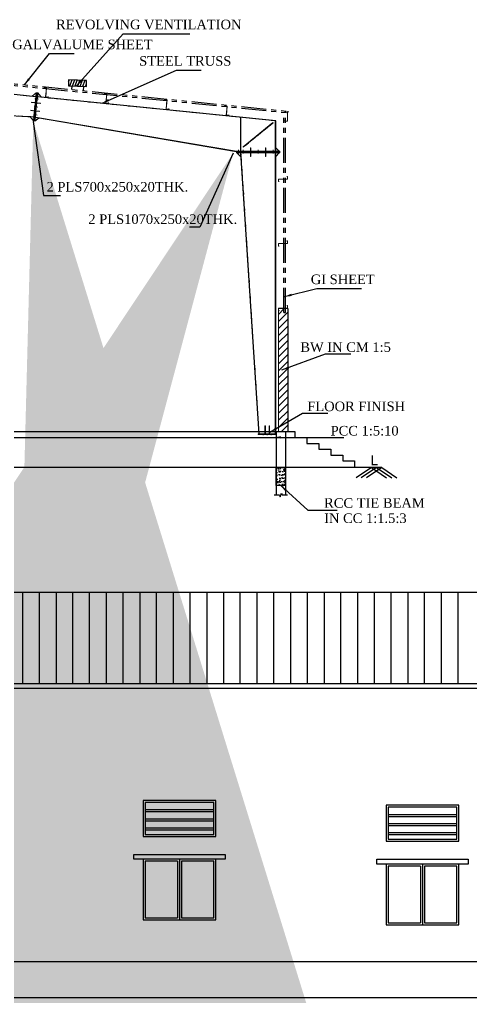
# Model space of a CAD drawing. Header units: metres. Extents: x 9436 to 9850, y -3407 to -3224.
# Drawn here: x 9500.18 to 9511.49, y -3282.38 to -3257.9 of the extents above; entities that cross this region are included whole.
import ezdxf
from ezdxf.enums import TextEntityAlignment as Align

# ---------------------------------------------------------------- set-up
doc = ezdxf.new("R2010")
doc.units = ezdxf.units.M
doc.header["$MEASUREMENT"] = 0
for name, pattern in [('CENTER', [2, 1.25, -0.25, 0.25, -0.25]), ('PHANTOM2', [1.25, 0.625, -0.125, 0.125, -0.125, 0.125, -0.125]), ('XKITLINE00', [0]), ('XKITLINE02', [4, 2, -2]), ('XKITLINE03', [6, 3, -1, 1, -1])]:
    doc.linetypes.add(name, pattern=pattern)
doc.layers.add('0 SHEET', color=173, linetype='PHANTOM2')
doc.layers.add('GRID', color=21, linetype='CENTER')
doc.layers.add('Bolt', color=7, linetype='Continuous', lineweight=0)
doc.layers.add('Part', color=2, linetype='Continuous', lineweight=0)
doc.styles.add('ROMANS', font='times.ttf')
doc.styles.get("Standard").update_dxf_attribs({"font": 'arial.ttf'})
doc.styles.add('STYLE2', font='times.ttf')
doc.dimstyles.new('D200', dxfattribs={"dimscale": 225, "dimtxt": 2.5, "dimasz": 2.3, "dimexe": 1, "dimexo": 1, "dimgap": 0.5, "dimtad": 1, "dimdec": 0, "dimzin": 0, "dimdsep": 46, "dimtxsty": 'ROMANS', "dimblk": 'OBLIQUE', "dimcen": 3, "dimclrd": 8, "dimclre": 8, "dimclrt": 3, "dimadec": 0, "dimazin": 0, "dimtfac": 1, "dimtdec": 0, "dimtmove": 0, "dimatfit": 3, "dimfxl": 0, "dimtolj": 1, "dimtzin": 0, "dimlwd": -1, "dimlwe": -1, "dimarcsym": 0})
doc.dimstyles.get("Standard").update_dxf_attribs({"dimtxt": 0.18, "dimasz": 0.18, "dimexe": 0.18, "dimexo": 0.0625, "dimgap": 0.09, "dimtad": 0, "dimtih": 1, "dimtoh": 1, "dimdec": 4, "dimzin": 0, "dimdsep": 46, "dimtxsty": 'Standard', "dimcen": 0.09, "dimadec": 0, "dimazin": 0, "dimtfac": 1, "dimtdec": 4, "dimtofl": 0, "dimtmove": 0, "dimatfit": 3, "dimfxl": 0, "dimtolj": 1, "dimtzin": 0, "dimarcsym": 0})

# ---------------------------------------------------------------- blocks, each defined once
blk = doc.blocks.new('*A381646462')
at = {"layer": 'Part', "linetype": 'XKITLINE00', "lineweight": 0}
blk.add_line((83784, -34613), (83782, -34615), dxfattribs=at)
blk = doc.blocks.new('*A383666664')
at = {"layer": 'Part', "linetype": 'XKITLINE00', "lineweight": 0}
blk.add_line((89579, -40141), (89579, -40141), dxfattribs=at)
blk.add_line((89579, -40141), (89579, -40141), dxfattribs=at)
blk = doc.blocks.new('*A384676765')
at = {"layer": 'Part', "linetype": 'XKITLINE00', "lineweight": 0}
blk.add_line((85276, -34762), (85274, -34764), dxfattribs=at)
blk = doc.blocks.new('*A385686866')
at = {"layer": 'Part', "linetype": 'XKITLINE00', "lineweight": 0}
blk.add_line((86769, -34912), (86767, -34913), dxfattribs=at)
blk = doc.blocks.new('*A386696967')
at = {"layer": 'Part', "linetype": 'XKITLINE00', "lineweight": 0}
blk.add_line((88262, -35061), (88259, -35063), dxfattribs=at)
blk = doc.blocks.new('*A387707068')
at = {"layer": 'Part', "linetype": 'XKITLINE00', "lineweight": 0}
for p, q in [((89741, -35228), (89739, -35230)), ((89754, -35215), (89752, -35217))]:
    blk.add_line(p, q, dxfattribs=at)
blk = doc.blocks.new('*A419102102100')
at = {"layer": 'Part', "linetype": 'XKITLINE02', "lineweight": 0}
for p, q in [((83767, -34611), (83765, -34626)), ((83765, -34626), (83767, -34627)), ((83832, -34618), (83767, -34611)), ((83767, -34627), (83769, -34614)), ((83769, -34614), (83829, -34620)), ((83829, -34620), (83807, -34842)), ((83809, -34840), (83832, -34618)), ((83807, -34842), (83872, -34848)), ((83870, -34846), (83809, -34840)), ((83871, -34833), (83870, -34846)), ((83873, -34833), (83871, -34833)), ((83872, -34848), (83873, -34833))]:
    blk.add_line(p, q, dxfattribs=at)
blk = doc.blocks.new('*A420103103101')
at = {"layer": 'Part', "linetype": 'XKITLINE02', "lineweight": 0}
for p, q in [((85260, -34761), (85258, -34776)), ((85258, -34776), (85260, -34776)), ((85324, -34767), (85260, -34761)), ((85260, -34776), (85261, -34763)), ((85261, -34763), (85322, -34769)), ((85322, -34769), (85300, -34991)), ((85302, -34989), (85324, -34767)), ((85300, -34991), (85364, -34997)), ((85363, -34995), (85302, -34989)), ((85364, -34982), (85363, -34995)), ((85364, -34997), (85366, -34982)), ((85366, -34982), (85364, -34982))]:
    blk.add_line(p, q, dxfattribs=at)
blk = doc.blocks.new('*A421104104102')
at = {"layer": 'Part', "linetype": 'XKITLINE02', "lineweight": 0}
for p, q in [((86752, -34910), (86751, -34925)), ((86817, -34916), (86752, -34910)), ((86753, -34925), (86754, -34912)), ((86754, -34912), (86815, -34918)), ((86795, -35138), (86817, -34916)), ((86751, -34925), (86753, -34925)), ((86815, -34918), (86792, -35140)), ((86792, -35140), (86857, -35146)), ((86855, -35144), (86795, -35138)), ((86857, -35131), (86855, -35144)), ((86859, -35132), (86857, -35131)), ((86857, -35146), (86859, -35132))]:
    blk.add_line(p, q, dxfattribs=at)
blk = doc.blocks.new('*A422105105103')
at = {"layer": 'Part', "linetype": 'XKITLINE02', "lineweight": 0}
for p, q in [((88245, -35059), (88243, -35074)), ((88243, -35074), (88245, -35074)), ((88309, -35066), (88245, -35059)), ((88245, -35074), (88246, -35061)), ((88246, -35061), (88307, -35067)), ((88307, -35067), (88285, -35289)), ((88287, -35287), (88309, -35066)), ((88285, -35289), (88350, -35296)), ((88348, -35294), (88287, -35287)), ((88349, -35281), (88348, -35294)), ((88351, -35281), (88349, -35281)), ((88350, -35296), (88351, -35281))]:
    blk.add_line(p, q, dxfattribs=at)
blk = doc.blocks.new('*A423106106104')
at = {"layer": 'Part', "linetype": 'XKITLINE02', "lineweight": 0}
for p, q in [((89739, -35215), (89739, -35230)), ((89804, -35215), (89739, -35215)), ((89739, -35230), (89741, -35230)), ((89741, -35230), (89741, -35217)), ((89741, -35217), (89802, -35217)), ((89802, -35217), (89802, -35438)), ((89804, -35440), (89804, -35215)), ((89741, -35425), (89739, -35425)), ((89739, -35425), (89739, -35440)), ((89739, -35440), (89804, -35440)), ((89741, -35438), (89741, -35425)), ((89802, -35438), (89741, -35438))]:
    blk.add_line(p, q, dxfattribs=at)
blk = doc.blocks.new('*A424107107105')
at = {"layer": 'Part', "linetype": 'XKITLINE02', "lineweight": 0}
for p, q in [((89802, -40076), (89579, -40076)), ((89579, -40076), (89579, -40141)), ((89579, -40141), (89594, -40141)), ((89581, -40139), (89581, -40078)), ((89581, -40078), (89804, -40078)), ((89594, -40139), (89581, -40139)), ((89594, -40141), (89594, -40139)), ((89804, -40013), (89789, -40013)), ((89789, -40013), (89789, -40015)), ((89789, -40015), (89802, -40015)), ((89802, -40015), (89802, -40076)), ((89804, -40078), (89804, -40013))]:
    blk.add_line(p, q, dxfattribs=at)
blk = doc.blocks.new('*A425108108106')
at = {"layer": 'Part', "linetype": 'XKITLINE02', "lineweight": 0}
for p, q in [((89802, -38476), (89579, -38476)), ((89579, -38476), (89579, -38541)), ((89579, -38541), (89594, -38541)), ((89581, -38539), (89581, -38478)), ((89581, -38478), (89804, -38478)), ((89594, -38539), (89581, -38539)), ((89594, -38541), (89594, -38539)), ((89804, -38413), (89789, -38413)), ((89789, -38413), (89789, -38415)), ((89789, -38415), (89802, -38415)), ((89802, -38415), (89802, -38476)), ((89804, -38478), (89804, -38413))]:
    blk.add_line(p, q, dxfattribs=at)
blk = doc.blocks.new('*A426109109107')
at = {"layer": 'Part', "linetype": 'XKITLINE02', "lineweight": 0}
for p, q in [((89804, -36813), (89789, -36813)), ((89789, -36813), (89789, -36815)), ((89789, -36815), (89802, -36815)), ((89802, -36815), (89802, -36876)), ((89804, -36878), (89804, -36813)), ((89802, -36876), (89579, -36876)), ((89579, -36876), (89579, -36941)), ((89579, -36941), (89594, -36941)), ((89581, -36939), (89581, -36878)), ((89581, -36878), (89804, -36878)), ((89594, -36939), (89581, -36939)), ((89594, -36941), (89594, -36939))]:
    blk.add_line(p, q, dxfattribs=at)
blk = doc.blocks.new('*A476159159157')
at = {"layer": 'Part', "linetype": 'XKITLINE00', "lineweight": 0}
for p, q in [((83554, -35339), (83552, -35349)), ((83552, -35349), (88538, -36199)), ((88539, -36189), (83554, -35339)), ((88538, -36199), (88539, -36189))]:
    blk.add_line(p, q, dxfattribs=at)
blk = doc.blocks.new('*A477160160158')
at = {"layer": 'Part', "linetype": 'XKITLINE02', "lineweight": 0}
for p, q in [((83603, -34841), (83553, -35339)), ((89499, -35431), (83603, -34841)), ((83553, -35339), (88539, -36189)), ((89499, -36189), (89499, -35431)), ((88539, -36189), (89499, -36189))]:
    blk.add_line(p, q, dxfattribs=at)
at = {"layer": 'Part', "linetype": 'XKITLINE00', "lineweight": 0}
blk.add_line((83553, -35339), (83554, -35339), dxfattribs=at)
blk = doc.blocks.new('*A478161161159')
at = {"layer": 'Part', "linetype": 'XKITLINE02', "lineweight": 0}
for p, q in [((89099, -43193), (88649, -36229)), ((88649, -36229), (89499, -36229)), ((89267, -36229), (88649, -36229)), ((89499, -36229), (89499, -43194)), ((89499, -43194), (89099, -43194))]:
    blk.add_line(p, q, dxfattribs=at)
at = {"layer": 'Part', "linetype": 'XKITLINE00', "lineweight": 0}
blk.add_line((89099, -43194), (89099, -43193), dxfattribs=at)
blk = doc.blocks.new('*A479162162160')
at = {"layer": 'Part', "linetype": 'XKITLINE00', "lineweight": 0}
for p, q in [((88649, -36229), (88639, -36230)), ((88639, -36230), (89089, -43194)), ((89099, -43193), (88649, -36229)), ((89089, -43194), (89099, -43193))]:
    blk.add_line(p, q, dxfattribs=at)
blk = doc.blocks.new('*A480163163161')
at = {"layer": 'Part', "linetype": 'XKITLINE00', "lineweight": 0}
for p, q in [((89499, -43194), (89499, -36229)), ((89499, -36229), (89509, -36229)), ((89509, -43194), (89509, -36229)), ((89509, -43194), (89499, -43194))]:
    blk.add_line(p, q, dxfattribs=at)
blk = doc.blocks.new('*A481164164162')
at = {"layer": 'Bolt', "linetype": 'XKITLINE00', "lineweight": 0}
for p, q in [((88589, -36244), (88589, -36149)), ((88699, -36244), (88699, -36149)), ((89074, -36244), (89074, -36149)), ((89449, -36244), (89449, -36149)), ((89559, -36244), (89559, -36149))]:
    blk.add_line(p, q, dxfattribs=at)
at = {"layer": 'Bolt', "linetype": 'XKITLINE02', "lineweight": 0}
for p, q in [((88589, -36244), (88589, -36149)), ((88699, -36244), (88699, -36149)), ((89074, -36244), (89074, -36149)), ((89449, -36244), (89449, -36149)), ((89559, -36244), (89559, -36149))]:
    blk.add_line(p, q, dxfattribs=at)
blk = doc.blocks.new('*A482165165163')
at = {"layer": 'Part', "linetype": 'XKITLINE00', "lineweight": 0}
for p, q in [((89257, -36099), (89257, -36189)), ((89257, -36099), (89267, -36099)), ((89267, -36099), (89267, -36189))]:
    blk.add_line(p, q, dxfattribs=at)
at = {"layer": 'Part', "linetype": 'XKITLINE02', "lineweight": 0}
for p, q in [((89267, -36179), (89257, -36179)), ((89257, -36189), (89267, -36189))]:
    blk.add_line(p, q, dxfattribs=at)
blk = doc.blocks.new('*A483166166164')
at = {"layer": 'Part', "linetype": 'XKITLINE02', "lineweight": 0}
for p, q in [((89257, -36099), (89257, -36189)), ((89267, -36099), (89257, -36099)), ((89267, -36189), (89267, -36099)), ((89257, -36179), (89267, -36179)), ((89257, -36189), (89267, -36189))]:
    blk.add_line(p, q, dxfattribs=at)
blk = doc.blocks.new('*A484167167165')
at = {"layer": 'Part', "linetype": 'XKITLINE00', "lineweight": 0}
for p, q in [((88882, -36099), (88882, -36189)), ((88882, -36099), (88892, -36099)), ((88892, -36099), (88892, -36189))]:
    blk.add_line(p, q, dxfattribs=at)
at = {"layer": 'Part', "linetype": 'XKITLINE02', "lineweight": 0}
for p, q in [((88892, -36179), (88882, -36179)), ((88882, -36189), (88892, -36189))]:
    blk.add_line(p, q, dxfattribs=at)
blk = doc.blocks.new('*A485168168166')
at = {"layer": 'Part', "linetype": 'XKITLINE02', "lineweight": 0}
for p, q in [((88882, -36099), (88882, -36189)), ((88892, -36099), (88882, -36099)), ((88892, -36189), (88892, -36099)), ((88882, -36179), (88892, -36179)), ((88882, -36189), (88892, -36189))]:
    blk.add_line(p, q, dxfattribs=at)
blk = doc.blocks.new('*A486169169167')
at = {"layer": 'Part', "linetype": 'XKITLINE02', "lineweight": 0}
for p, q in [((88639, -36099), (88639, -36189)), ((88639, -36099), (88649, -36099)), ((88649, -36099), (88649, -36189)), ((88649, -36179), (88639, -36179)), ((88639, -36189), (88649, -36189))]:
    blk.add_line(p, q, dxfattribs=at)
blk = doc.blocks.new('*A487170170168')
at = {"layer": 'Part', "linetype": 'XKITLINE02', "lineweight": 0}
for p, q in [((88639, -36099), (88639, -36189)), ((88649, -36099), (88639, -36099)), ((88649, -36189), (88649, -36099)), ((88639, -36179), (88649, -36179)), ((88639, -36189), (88649, -36189))]:
    blk.add_line(p, q, dxfattribs=at)
blk = doc.blocks.new('*A488171171169')
at = {"layer": 'Part', "linetype": 'XKITLINE02', "lineweight": 0}
for p, q in [((89257, -36319), (89257, -36229)), ((89257, -36229), (89267, -36229)), ((89267, -36239), (89257, -36239)), ((89257, -36319), (89267, -36319)), ((89267, -36319), (89267, -36229))]:
    blk.add_line(p, q, dxfattribs=at)
blk = doc.blocks.new('*A489172172170')
at = {"layer": 'Part', "linetype": 'XKITLINE00', "lineweight": 0}
for p, q in [((89257, -36319), (89257, -36229)), ((89267, -36319), (89257, -36319)), ((89267, -36229), (89267, -36319))]:
    blk.add_line(p, q, dxfattribs=at)
at = {"layer": 'Part', "linetype": 'XKITLINE02', "lineweight": 0}
for p, q in [((89257, -36229), (89267, -36229)), ((89257, -36239), (89267, -36239))]:
    blk.add_line(p, q, dxfattribs=at)
blk = doc.blocks.new('*A490173173171')
at = {"layer": 'Part', "linetype": 'XKITLINE02', "lineweight": 0}
for p, q in [((88882, -36319), (88882, -36229)), ((88882, -36229), (88892, -36229)), ((88892, -36239), (88882, -36239)), ((88882, -36319), (88892, -36319)), ((88892, -36319), (88892, -36229))]:
    blk.add_line(p, q, dxfattribs=at)
blk = doc.blocks.new('*A491174174172')
at = {"layer": 'Part', "linetype": 'XKITLINE00', "lineweight": 0}
for p, q in [((88882, -36319), (88882, -36229)), ((88892, -36319), (88882, -36319)), ((88892, -36229), (88892, -36319))]:
    blk.add_line(p, q, dxfattribs=at)
at = {"layer": 'Part', "linetype": 'XKITLINE02', "lineweight": 0}
for p, q in [((88882, -36229), (88892, -36229)), ((88882, -36239), (88892, -36239))]:
    blk.add_line(p, q, dxfattribs=at)
blk = doc.blocks.new('*A492175175173')
at = {"layer": 'Part', "linetype": 'XKITLINE02', "lineweight": 0}
for p, q in [((88639, -36319), (88639, -36229)), ((88639, -36229), (88649, -36229)), ((88649, -36239), (88639, -36239)), ((88639, -36319), (88649, -36319)), ((88649, -36319), (88649, -36229))]:
    blk.add_line(p, q, dxfattribs=at)
blk = doc.blocks.new('*A493176176174')
at = {"layer": 'Part', "linetype": 'XKITLINE00', "lineweight": 0}
for p, q in [((88639, -36319), (88639, -36229)), ((88645, -36319), (88639, -36319))]:
    blk.add_line(p, q, dxfattribs=at)
at = {"layer": 'Part', "linetype": 'XKITLINE02', "lineweight": 0}
for p, q in [((88639, -36229), (88649, -36229)), ((88639, -36239), (88649, -36239)), ((88649, -36319), (88645, -36319)), ((88649, -36229), (88649, -36319))]:
    blk.add_line(p, q, dxfattribs=at)
blk = doc.blocks.new('*A494177177175')
at = {"layer": 'Part', "linetype": 'XKITLINE00', "lineweight": 0}
for p, q in [((89509, -36099), (89599, -36189)), ((89519, -36189), (89509, -36179))]:
    blk.add_line(p, q, dxfattribs=at)
at = {"layer": 'Part', "linetype": 'XKITLINE02', "lineweight": 0}
for p, q in [((89509, -36179), (89509, -36099)), ((89599, -36189), (89519, -36189))]:
    blk.add_line(p, q, dxfattribs=at)
blk = doc.blocks.new('*A495178178176')
at = {"layer": 'Part', "linetype": 'XKITLINE00', "lineweight": 0}
for p, q in [((89509, -36319), (89599, -36229)), ((89519, -36229), (89509, -36239))]:
    blk.add_line(p, q, dxfattribs=at)
at = {"layer": 'Part', "linetype": 'XKITLINE02', "lineweight": 0}
for p, q in [((89509, -36239), (89509, -36319)), ((89599, -36229), (89519, -36229))]:
    blk.add_line(p, q, dxfattribs=at)
blk = doc.blocks.new('*A496179179177')
at = {"layer": 'Part', "linetype": 'XKITLINE00', "lineweight": 0}
for p, q in [((88639, -36314), (88549, -36229)), ((88639, -36239), (88629, -36229)), ((88645, -36319), (88643, -36317))]:
    blk.add_line(p, q, dxfattribs=at)
at = {"layer": 'Part', "linetype": 'XKITLINE02', "lineweight": 0}
for p, q in [((88629, -36229), (88549, -36229)), ((88640, -36239), (88639, -36239)), ((88639, -36239), (88640, -36239)), ((88643, -36317), (88639, -36314)), ((88645, -36319), (88640, -36239))]:
    blk.add_line(p, q, dxfattribs=at)
blk = doc.blocks.new('*A497180180178')
at = {"layer": 'Part', "linetype": 'XKITLINE00', "lineweight": 0}
for p, q in [((83603, -34841), (83604, -34831)), ((89508, -35432), (83603, -34841)), ((89509, -35422), (83604, -34831)), ((89509, -35422), (89508, -35432))]:
    blk.add_line(p, q, dxfattribs=at)
blk = doc.blocks.new('*A498181181179')
at = {"layer": 'Part', "linetype": 'XKITLINE00', "lineweight": 0}
for p, q in [((83593, -34740), (83523, -35436)), ((83613, -34742), (83543, -35438)), ((83613, -34742), (83593, -34740)), ((83523, -35436), (83543, -35438))]:
    blk.add_line(p, q, dxfattribs=at)
blk = doc.blocks.new('*A499182182180')
at = {"layer": 'Part', "linetype": 'XKITLINE00', "lineweight": 0}
for p, q in [((83503, -35434), (83573, -34738)), ((83593, -34740), (83523, -35436)), ((83573, -34738), (83593, -34740)), ((83523, -35436), (83503, -35434))]:
    blk.add_line(p, q, dxfattribs=at)
blk = doc.blocks.new('*A500183183181')
at = {"layer": 'Bolt', "linetype": 'XKITLINE00', "lineweight": 0}
for p, q in [((83543, -34886), (83633, -34895)), ((83553, -34786), (83643, -34795)), ((83523, -35085), (83613, -35094)), ((83493, -35383), (83583, -35392)), ((83503, -35284), (83593, -35293))]:
    blk.add_line(p, q, dxfattribs=at)
at = {"layer": 'Bolt', "linetype": 'XKITLINE02', "lineweight": 0}
for p, q in [((83543, -34886), (83633, -34895)), ((83553, -34786), (83643, -34795)), ((83523, -35085), (83613, -35094)), ((83493, -35383), (83583, -35392)), ((83503, -35284), (83593, -35293))]:
    blk.add_line(p, q, dxfattribs=at)
blk = doc.blocks.new('*A501184184182')
at = {"layer": 'Part', "linetype": 'XKITLINE00', "lineweight": 0}
for p, q in [((83588, -34987), (83678, -34996)), ((83677, -35004), (83588, -34995)), ((83677, -35004), (83678, -34996))]:
    blk.add_line(p, q, dxfattribs=at)
at = {"layer": 'Part', "linetype": 'XKITLINE02', "lineweight": 0}
for p, q in [((83588, -34995), (83588, -34987)), ((83598, -34996), (83598, -34988))]:
    blk.add_line(p, q, dxfattribs=at)
blk = doc.blocks.new('*A502185185183')
at = {"layer": 'Part', "linetype": 'XKITLINE00', "lineweight": 0}
for p, q in [((83568, -35186), (83658, -35195)), ((83657, -35203), (83568, -35194)), ((83657, -35203), (83658, -35195))]:
    blk.add_line(p, q, dxfattribs=at)
at = {"layer": 'Part', "linetype": 'XKITLINE02', "lineweight": 0}
for p, q in [((83568, -35194), (83568, -35186)), ((83578, -35195), (83578, -35187))]:
    blk.add_line(p, q, dxfattribs=at)
blk = doc.blocks.new('*A503186186184')
at = {"layer": 'Part', "linetype": 'XKITLINE02', "lineweight": 0}
for p, q in [((83678, -34996), (83588, -34987)), ((83588, -34995), (83588, -34987)), ((83677, -35004), (83588, -34995)), ((83598, -34996), (83598, -34988)), ((83678, -34996), (83677, -35004))]:
    blk.add_line(p, q, dxfattribs=at)
blk = doc.blocks.new('*A504187187185')
at = {"layer": 'Part', "linetype": 'XKITLINE02', "lineweight": 0}
for p, q in [((83658, -35195), (83568, -35186)), ((83568, -35194), (83568, -35186)), ((83657, -35203), (83568, -35194)), ((83578, -35195), (83578, -35187)), ((83658, -35195), (83657, -35203))]:
    blk.add_line(p, q, dxfattribs=at)
blk = doc.blocks.new('*A505188188186')
at = {"layer": 'Part', "linetype": 'XKITLINE00', "lineweight": 0}
for p, q in [((83458, -34982), (83459, -34974)), ((83548, -34991), (83458, -34982)), ((83549, -34983), (83459, -34974))]:
    blk.add_line(p, q, dxfattribs=at)
at = {"layer": 'Part', "linetype": 'XKITLINE02', "lineweight": 0}
for p, q in [((83538, -34990), (83539, -34982)), ((83549, -34983), (83548, -34991))]:
    blk.add_line(p, q, dxfattribs=at)
blk = doc.blocks.new('*A506189189187')
at = {"layer": 'Part', "linetype": 'XKITLINE00', "lineweight": 0}
for p, q in [((83438, -35181), (83439, -35173)), ((83528, -35190), (83438, -35181)), ((83529, -35182), (83439, -35173))]:
    blk.add_line(p, q, dxfattribs=at)
at = {"layer": 'Part', "linetype": 'XKITLINE02', "lineweight": 0}
for p, q in [((83518, -35189), (83519, -35181)), ((83529, -35182), (83528, -35190))]:
    blk.add_line(p, q, dxfattribs=at)
blk = doc.blocks.new('*A507190190188')
at = {"layer": 'Part', "linetype": 'XKITLINE02', "lineweight": 0}
for p, q in [((83458, -34982), (83459, -34974)), ((83548, -34991), (83458, -34982)), ((83459, -34974), (83549, -34983)), ((83538, -34990), (83539, -34982)), ((83549, -34983), (83548, -34991))]:
    blk.add_line(p, q, dxfattribs=at)
blk = doc.blocks.new('*A508191191189')
at = {"layer": 'Part', "linetype": 'XKITLINE02', "lineweight": 0}
for p, q in [((83438, -35181), (83439, -35173)), ((83528, -35190), (83438, -35181)), ((83439, -35173), (83529, -35182)), ((83518, -35189), (83519, -35181)), ((83529, -35182), (83528, -35190))]:
    blk.add_line(p, q, dxfattribs=at)
blk = doc.blocks.new('*A509192192190')
at = {"layer": 'Part', "linetype": 'XKITLINE02', "lineweight": 0}
for p, q in [((83613, -34742), (83605, -34822)), ((83614, -34832), (83693, -34840))]:
    blk.add_line(p, q, dxfattribs=at)
at = {"layer": 'Part', "linetype": 'XKITLINE00', "lineweight": 0}
for p, q in [((83605, -34822), (83614, -34832)), ((83693, -34840), (83613, -34742))]:
    blk.add_line(p, q, dxfattribs=at)
blk = doc.blocks.new('*A510193193191')
at = {"layer": 'Part', "linetype": 'XKITLINE02', "lineweight": 0}
for p, q in [((83477, -34819), (83474, -34821)), ((83554, -34829), (83474, -34821)), ((83556, -34827), (83554, -34829)), ((83565, -34820), (83573, -34740))]:
    blk.add_line(p, q, dxfattribs=at)
at = {"layer": 'Part', "linetype": 'XKITLINE00', "lineweight": 0}
for p, q in [((83573, -34740), (83477, -34819)), ((83565, -34820), (83556, -34827))]:
    blk.add_line(p, q, dxfattribs=at)
blk = doc.blocks.new('*A511194194192')
at = {"layer": 'Part', "linetype": 'XKITLINE02', "lineweight": 0}
for p, q in [((83543, -35438), (83551, -35359)), ((83641, -35364), (83562, -35351))]:
    blk.add_line(p, q, dxfattribs=at)
at = {"layer": 'Part', "linetype": 'XKITLINE00', "lineweight": 0}
for p, q in [((83543, -35438), (83641, -35364)), ((83562, -35351), (83551, -35359)), ((83543, -35438), (83543, -35438))]:
    blk.add_line(p, q, dxfattribs=at)
blk = doc.blocks.new('*A512195195193')
at = {"layer": 'Part', "linetype": 'XKITLINE00', "lineweight": 0}
for p, q in [((83504, -35432), (83423, -35338)), ((83423, -35338), (83503, -35342)), ((83503, -35342), (83512, -35353))]:
    blk.add_line(p, q, dxfattribs=at)
at = {"layer": 'Part', "linetype": 'XKITLINE02', "lineweight": 0}
blk.add_line((83512, -35353), (83504, -35432), dxfattribs=at)
blk = doc.blocks.new('*A513196196194')
at = {"layer": 'Part', "linetype": 'XKITLINE00', "lineweight": 0}
for p, q in [((77607, -34990), (77606, -34998)), ((77606, -34998), (83513, -35341)), ((83513, -35333), (77607, -34990)), ((83513, -35341), (83513, -35333))]:
    blk.add_line(p, q, dxfattribs=at)
blk = doc.blocks.new('*A514197197195')
at = {"layer": 'Part', "linetype": 'XKITLINE02', "lineweight": 0}
for p, q in [((77606, -34240), (77606, -34990)), ((77606, -34240), (83563, -34835)), ((83563, -34835), (83514, -35333)), ((77606, -34990), (83513, -35333))]:
    blk.add_line(p, q, dxfattribs=at)
at = {"layer": 'Part', "linetype": 'XKITLINE00', "lineweight": 0}
blk.add_line((83514, -35333), (83513, -35333), dxfattribs=at)
blk = doc.blocks.new('*A515198198196')
at = {"layer": 'Part', "linetype": 'XKITLINE00', "lineweight": 0}
for p, q in [((77606, -34240), (77607, -34232)), ((83563, -34835), (77606, -34240)), ((83564, -34828), (77607, -34232)), ((83564, -34828), (83563, -34835))]:
    blk.add_line(p, q, dxfattribs=at)
blk = doc.blocks.new('*A535218218216')
at = {"layer": 'Part', "linetype": 'XKITLINE00', "lineweight": 0}
for p, q in [((83765, -34626), (83767, -34611)), ((83765, -34626), (83767, -34627)), ((83767, -34611), (83832, -34618)), ((83767, -34627), (83769, -34614)), ((83769, -34614), (83829, -34620)), ((83829, -34620), (83807, -34842)), ((83832, -34618), (83809, -34840)), ((83807, -34842), (83872, -34848)), ((83809, -34840), (83870, -34846)), ((83870, -34846), (83871, -34833)), ((83871, -34833), (83873, -34833)), ((83873, -34833), (83872, -34848))]:
    blk.add_line(p, q, dxfattribs=at)
blk = doc.blocks.new('*A537220220218')
at = {"layer": 'Part', "linetype": 'XKITLINE00', "lineweight": 0}
for p, q in [((89579, -40076), (89579, -40141)), ((89579, -40076), (89802, -40076)), ((89579, -40141), (89594, -40141)), ((89581, -40139), (89581, -40078)), ((89581, -40078), (89804, -40078)), ((89594, -40139), (89581, -40139)), ((89594, -40141), (89594, -40139)), ((89804, -40013), (89789, -40013)), ((89789, -40015), (89789, -40013)), ((89802, -40015), (89789, -40015)), ((89802, -40076), (89802, -40015)), ((89804, -40078), (89804, -40013))]:
    blk.add_line(p, q, dxfattribs=at)
blk = doc.blocks.new('*A538221221219')
at = {"layer": 'Part', "linetype": 'XKITLINE00', "lineweight": 0}
for p, q in [((89579, -38476), (89579, -38541)), ((89579, -38476), (89802, -38476)), ((89579, -38541), (89594, -38541)), ((89581, -38539), (89581, -38478)), ((89581, -38478), (89804, -38478)), ((89594, -38539), (89581, -38539)), ((89594, -38541), (89594, -38539)), ((89804, -38413), (89789, -38413)), ((89789, -38415), (89789, -38413)), ((89802, -38415), (89789, -38415)), ((89802, -38476), (89802, -38415)), ((89804, -38478), (89804, -38413))]:
    blk.add_line(p, q, dxfattribs=at)
blk = doc.blocks.new('*A539222222220')
at = {"layer": 'Part', "linetype": 'XKITLINE00', "lineweight": 0}
for p, q in [((89074, -43214), (89074, -43194)), ((89074, -43194), (89524, -43194)), ((89524, -43214), (89074, -43214)), ((89524, -43194), (89524, -43214))]:
    blk.add_line(p, q, dxfattribs=at)
blk = doc.blocks.new('*A540223223221')
at = {"layer": 'Bolt', "linetype": 'XKITLINE00', "lineweight": 0}
for p, q in [((89199, -43229), (89199, -43194)), ((89199, -43229), (89199, -43194)), ((89299, -43229), (89299, -43194)), ((89299, -43229), (89299, -43194)), ((89399, -43229), (89399, -43194)), ((89399, -43229), (89399, -43194))]:
    blk.add_line(p, q, dxfattribs=at)
blk = doc.blocks.new('*A541224224222')
at = {"layer": 'Part', "linetype": 'XKITLINE02', "lineweight": 0}
for p, q in [((89344, -42994), (89344, -43194)), ((89344, -42994), (89354, -42994)), ((89354, -42994), (89354, -43194)), ((89344, -43184), (89354, -43184)), ((89354, -43194), (89344, -43194))]:
    blk.add_line(p, q, dxfattribs=at)
blk = doc.blocks.new('*A542225225223')
at = {"layer": 'Part', "linetype": 'XKITLINE00', "lineweight": 0}
for p, q in [((89344, -42994), (89354, -42994)), ((89344, -43194), (89344, -42994)), ((89354, -42994), (89354, -43194))]:
    blk.add_line(p, q, dxfattribs=at)
at = {"layer": 'Part', "linetype": 'XKITLINE02', "lineweight": 0}
for p, q in [((89344, -43184), (89354, -43184)), ((89354, -43194), (89344, -43194))]:
    blk.add_line(p, q, dxfattribs=at)
blk = doc.blocks.new('*A543226226224')
at = {"layer": 'Part', "linetype": 'XKITLINE02', "lineweight": 0}
for p, q in [((89244, -42994), (89244, -43194)), ((89244, -42994), (89254, -42994)), ((89254, -42994), (89254, -43194)), ((89244, -43184), (89254, -43184)), ((89254, -43194), (89244, -43194))]:
    blk.add_line(p, q, dxfattribs=at)
blk = doc.blocks.new('*A544227227225')
at = {"layer": 'Part', "linetype": 'XKITLINE00', "lineweight": 0}
for p, q in [((89244, -42994), (89254, -42994)), ((89244, -43194), (89244, -42994)), ((89254, -42994), (89254, -43194))]:
    blk.add_line(p, q, dxfattribs=at)
at = {"layer": 'Part', "linetype": 'XKITLINE02', "lineweight": 0}
for p, q in [((89244, -43184), (89254, -43184)), ((89254, -43194), (89244, -43194))]:
    blk.add_line(p, q, dxfattribs=at)
blk = doc.blocks.new('*A545228228226')
at = {"layer": 'Part', "linetype": 'XKITLINE00', "lineweight": 0}
for p, q in [((85258, -34776), (85260, -34761)), ((85258, -34776), (85260, -34776)), ((85260, -34761), (85324, -34767)), ((85260, -34776), (85261, -34763)), ((85261, -34763), (85322, -34769)), ((85322, -34769), (85300, -34991)), ((85324, -34767), (85302, -34989)), ((85300, -34991), (85364, -34997)), ((85302, -34989), (85363, -34995)), ((85363, -34995), (85364, -34982)), ((85366, -34982), (85364, -34997)), ((85364, -34982), (85366, -34982))]:
    blk.add_line(p, q, dxfattribs=at)
blk = doc.blocks.new('*A546229229227')
at = {"layer": 'Part', "linetype": 'XKITLINE00', "lineweight": 0}
for p, q in [((86751, -34925), (86752, -34910)), ((86752, -34910), (86817, -34916)), ((86753, -34925), (86754, -34912)), ((86754, -34912), (86815, -34918)), ((86817, -34916), (86795, -35138)), ((86751, -34925), (86753, -34925)), ((86815, -34918), (86792, -35140)), ((86792, -35140), (86857, -35146)), ((86795, -35138), (86855, -35144)), ((86855, -35144), (86857, -35131)), ((86857, -35131), (86859, -35132)), ((86859, -35132), (86857, -35146))]:
    blk.add_line(p, q, dxfattribs=at)
blk = doc.blocks.new('*A547230230228')
at = {"layer": 'Part', "linetype": 'XKITLINE00', "lineweight": 0}
for p, q in [((88243, -35074), (88245, -35059)), ((88243, -35074), (88245, -35074)), ((88245, -35059), (88309, -35066)), ((88245, -35074), (88246, -35061)), ((88246, -35061), (88307, -35067)), ((88307, -35067), (88285, -35289)), ((88309, -35066), (88287, -35287)), ((88285, -35289), (88350, -35296)), ((88287, -35287), (88348, -35294)), ((88348, -35294), (88349, -35281)), ((88349, -35281), (88351, -35281)), ((88351, -35281), (88350, -35296))]:
    blk.add_line(p, q, dxfattribs=at)
blk = doc.blocks.new('*A548231231229')
at = {"layer": 'Part', "linetype": 'XKITLINE00', "lineweight": 0}
for p, q in [((89739, -35215), (89739, -35230)), ((89804, -35215), (89739, -35215)), ((89739, -35230), (89741, -35230)), ((89741, -35230), (89741, -35217)), ((89741, -35217), (89802, -35217)), ((89802, -35217), (89802, -35438)), ((89804, -35215), (89804, -35440)), ((89741, -35425), (89739, -35425)), ((89739, -35425), (89739, -35440)), ((89739, -35440), (89804, -35440)), ((89741, -35438), (89741, -35425)), ((89802, -35438), (89741, -35438))]:
    blk.add_line(p, q, dxfattribs=at)
blk = doc.blocks.new('*A549232232230')
at = {"layer": 'Part', "linetype": 'XKITLINE00', "lineweight": 0}
for p, q in [((89804, -36813), (89789, -36813)), ((89789, -36815), (89789, -36813)), ((89802, -36815), (89789, -36815)), ((89802, -36876), (89802, -36815)), ((89804, -36878), (89804, -36813)), ((89579, -36876), (89579, -36941)), ((89579, -36876), (89802, -36876)), ((89579, -36941), (89594, -36941)), ((89581, -36939), (89581, -36878)), ((89581, -36878), (89804, -36878)), ((89594, -36939), (89581, -36939)), ((89594, -36941), (89594, -36939))]:
    blk.add_line(p, q, dxfattribs=at)
blk = doc.blocks.new('*A550233233231')
at = {"layer": 'Part', "linetype": 'XKITLINE00', "lineweight": 0}
for p, q in [((89499, -36189), (89499, -35431)), ((89499, -35431), (89509, -35431)), ((89509, -36189), (89509, -35431)), ((89509, -36189), (89499, -36189))]:
    blk.add_line(p, q, dxfattribs=at)
blk = doc.blocks.new('*A551234234232')
at = {"layer": 'Part', "linetype": 'XKITLINE00', "lineweight": 0}
for p, q in [((88649, -35346), (88639, -35346)), ((88639, -35346), (88639, -36189)), ((88649, -36189), (88649, -35346))]:
    blk.add_line(p, q, dxfattribs=at)
at = {"layer": 'Part', "linetype": 'XKITLINE02', "lineweight": 0}
blk.add_line((88639, -36189), (88649, -36189), dxfattribs=at)
blk = doc.blocks.new('*A552235235233')
at = {"layer": 'Part', "linetype": 'XKITLINE02', "lineweight": 0}
for p, q in [((88649, -35346), (88639, -35346)), ((88639, -35346), (88639, -36189)), ((88649, -35346), (88649, -36189)), ((88649, -36189), (88639, -36189))]:
    blk.add_line(p, q, dxfattribs=at)
blk = doc.blocks.new('*A553236236234')
at = {"layer": 'Part', "linetype": 'XKITLINE00', "lineweight": 0}
for p, q in [((89442, -35476), (88701, -36082)), ((89449, -35483), (88707, -36089)), ((89449, -35483), (89442, -35476)), ((88707, -36089), (88701, -36082))]:
    blk.add_line(p, q, dxfattribs=at)
blk = doc.blocks.new('*A554237237235')
at = {"layer": 'Part', "linetype": 'XKITLINE02', "lineweight": 0}
for p, q in [((89442, -35476), (88701, -36082)), ((89449, -35483), (88707, -36089)), ((89449, -35483), (89442, -35476)), ((88707, -36089), (88701, -36082))]:
    blk.add_line(p, q, dxfattribs=at)
blk = doc.blocks.new('*A555238238236')
at = {"layer": 'Part', "linetype": 'XKITLINE00', "lineweight": 0}
for p, q in [((89609, -36189), (88539, -36189)), ((88539, -36209), (88539, -36189)), ((89609, -36209), (88539, -36209)), ((89609, -36189), (89609, -36209))]:
    blk.add_line(p, q, dxfattribs=at)
blk = doc.blocks.new('*A556239239237')
at = {"layer": 'Part', "linetype": 'XKITLINE00', "lineweight": 0}
for p, q in [((89609, -36209), (88539, -36209)), ((88539, -36209), (88539, -36229)), ((88539, -36229), (89609, -36229)), ((89609, -36229), (89609, -36209))]:
    blk.add_line(p, q, dxfattribs=at)
blk = doc.blocks.new('_Oblique')
at = {"color": 0, "linetype": 'ByBlock', "lineweight": -2}
blk.add_line((-0.5, -0.5), (0.5, 0.5), dxfattribs=at)

msp = doc.modelspace()

# ---------------------------------------------------------------- hatches: boundary and pattern name
at = {"lineweight": 25, "ltscale": 2}
h = msp.add_hatch(dxfattribs=at)
h.set_pattern_fill('ANSI31', color=256, scale=0.5, angle=23.832464, style=0)
h.set_pattern_definition([(68.83246427, (-4292.243043, 1960.83155), (-0.05828303444, 0.0225685156), [])])
h.paths.add_polyline_path([(9501.40919, -3259.55354), (9501.40901, -3259.40354), (9501.85903, -3259.42083), (9501.85921, -3259.57083)])
h = msp.add_hatch()
h.set_pattern_fill('ANSI31', color=4)
h.set_pattern_definition([(45, (9140.5974, -2970.19851), (-0.088388348, 0.088388348), [])])
h.paths.add_polyline_path([(9506.89398, -3265.1313), (9506.83898, -3265.1313), (9506.83898, -3265.23592), (9506.79865, -3265.23592), (9506.79865, -3265.1313), (9506.66176, -3265.1313), (9506.66176, -3268.20867), (9506.77344, -3268.20867), (9506.89398, -3268.20867)])
h.paths.add_polyline_path([(9482.21443, -3268.20867), (9482.44665, -3268.20867), (9482.44665, -3265.1313), (9482.27951, -3265.1313), (9482.27951, -3265.23592), (9482.23918, -3265.23592), (9482.23918, -3265.1313), (9482.21443, -3265.1313)])
h = msp.add_hatch()
h.set_pattern_fill('AR-CONC', scale=0.024908, style=0)
h.set_pattern_definition([(50, (2032.06392, -1990.65474), (0.178651813, -0.0156300084), [0.0186806494, -0.205487143]), (355, (2032.06392, -1990.65474), (-0.0345595335, 0.1873525), [0.0149445195, -0.1643897145]), (100.4514, (2032.0788, -1990.65604), (0.1440924122, 0.171722378), [0.0158761085, -0.1746371994]), (46.1842, (2032.06392, -1990.60493), (0.265823411, -0.041226702), [0.028020974, -0.308230715]), (96.6356, (2032.08607, -1990.60836), (0.232801417, 0.242628725), [0.023814164, -0.261955757]), (351.1842, (2032.06392, -1990.60493), (0.232801228, 0.242628907), [0.022416779, -0.246584572]), (21, (2032.08882, -1990.61738), (0.148674818, -0.100282431), [0.0186806494, -0.205487143]), (326, (2032.08882, -1990.61738), (0.0606038454, 0.180616983), [0.0149445195, -0.1643897145]), (71.4514, (2032.10121, -1990.62574), (0.2092787242, 0.0803343883), [0.0158761085, -0.1746371994]), (37.5, (2032.063916, -1990.65474), (0.0030287199, 0.0829156448), [0, -0.1623971119, 0, -0.1668804677, 0, -0.1650124028]), (7.5, (2032.06392, -1990.65474), (0.0655241305, 0.0982382253), [0, -0.0951467741, 0, -0.158660982, 0, -0.0628915195]), (327.5, (2032.00837, -1990.65474), (0.13296199675, -0.005617862), [0, -0.0622688312, 0, -0.1942787535, 0, -0.2577929613]), (317.5, (2031.98346, -1990.65474), (0.1452572846, 0.024933681), [0, -0.0809494806, 0, -0.1290210183, 0, -0.1830703638])])
h.paths.add_polyline_path([(9506.60163, -3269.1087), (9506.83356, -3269.1087), (9506.83356, -3269.567), (9506.60163, -3269.567)])

# ---------------------------------------------------------------- linework, layer by layer
for p, q in [((9501.48832, -3259.55658), (9501.48497, -3259.64834)), ((9501.78009, -3259.56779), (9501.77552, -3259.68079))]:
    msp.add_line(p, q, dxfattribs=at)
at = {"color": 7}
for p, q in [((9506.89398, -3265.1313), (9506.89398, -3268.20867)), ((9482.30472, -3268.20867), (9506.77344, -3268.20867)), ((9506.60176, -3268.20867), (9506.60176, -3269.80056)), ((9506.77344, -3268.20867), (9507.07233, -3268.20867)), ((9506.83398, -3268.20867), (9506.83398, -3269.1087)), ((9507.07233, -3268.20867), (9507.07233, -3268.35811)), ((9482.21443, -3268.35811), (9500.70625, -3268.35811)), ((9500.70625, -3268.35811), (9506.83398, -3268.35811)), ((9507.07233, -3268.35811), (9507.37122, -3268.35811)), ((9507.37122, -3268.35811), (9507.37122, -3268.50756)), ((9507.37122, -3268.50756), (9507.67011, -3268.50756)), ((9507.67011, -3268.50756), (9507.67011, -3268.6504)), ((9507.67011, -3268.6504), (9507.969, -3268.6504)), ((9507.969, -3268.6504), (9507.969, -3268.79985)), ((9507.969, -3268.79985), (9508.26789, -3268.79985)), ((9508.26789, -3268.79985), (9508.26789, -3268.94929)), ((9508.26789, -3268.94929), (9508.56678, -3268.94929)), ((9508.56678, -3268.94929), (9508.56678, -3269.09874)), ((9509.24347, -3269.1087), (9479.88113, -3269.1087)), ((9506.83356, -3269.1087), (9506.83356, -3269.80056)), ((9508.56678, -3269.09874), (9508.56678, -3269.1087)), ((9482.21443, -3272.22935), (9573.73443, -3272.22935)), ((9500.25397, -3272.22935), (9500.25397, -3274.51935)), ((9500.66861, -3272.22935), (9500.66861, -3274.51935)), ((9501.09376, -3272.22935), (9501.09376, -3274.51935)), ((9501.50839, -3272.22935), (9501.50839, -3274.51935)), ((9501.50839, -3272.22935), (9501.50839, -3274.51935)), ((9501.92302, -3272.22935), (9501.92302, -3274.51935)), ((9502.34817, -3272.22935), (9502.34817, -3274.51935)), ((9502.7628, -3272.22935), (9502.7628, -3274.51935)), ((9503.18795, -3272.22935), (9503.18795, -3274.51935)), ((9503.60259, -3272.22935), (9503.60259, -3274.51935)), ((9504.02774, -3272.22935), (9504.02774, -3274.51935)), ((9504.44237, -3272.22935), (9504.44237, -3274.51935)), ((9504.86752, -3272.22935), (9504.86752, -3274.51935)), ((9505.28215, -3272.22935), (9505.28215, -3274.51935)), ((9505.28215, -3272.22935), (9505.28215, -3274.51935)), ((9505.69678, -3272.22935), (9505.69678, -3274.51935)), ((9506.12193, -3272.22935), (9506.12193, -3274.51935)), ((9506.53657, -3272.22935), (9506.53657, -3274.51935)), ((9506.96172, -3272.22935), (9506.96172, -3274.51935)), ((9507.37635, -3272.22935), (9507.37635, -3274.51935)), ((9507.8015, -3272.22935), (9507.8015, -3274.51935)), ((9508.21613, -3272.22935), (9508.21613, -3274.51935)), ((9508.64128, -3272.22935), (9508.64128, -3274.51935)), ((9509.05591, -3272.22935), (9509.05591, -3274.51935)), ((9509.05591, -3272.22935), (9509.05591, -3274.51935)), ((9509.47055, -3272.22935), (9509.47055, -3274.51935)), ((9509.89569, -3272.22935), (9509.89569, -3274.51935)), ((9510.31033, -3272.22935), (9510.31033, -3274.51935)), ((9510.73548, -3272.22935), (9510.73548, -3274.51935)), ((9511.15011, -3272.22935), (9511.15011, -3274.51935)), ((9482.21443, -3274.51935), (9573.73443, -3274.51935)), ((9482.21443, -3274.63935), (9573.73443, -3274.63935)), ((9503.32451, -3277.6775), (9505.04451, -3277.6775)), ((9503.32451, -3277.7275), (9505.04451, -3277.7275)), ((9509.40452, -3277.7975), (9511.12452, -3277.7975)), ((9503.32451, -3277.90564), (9505.04451, -3277.90564)), ((9503.32451, -3277.95564), (9505.04451, -3277.95564)), ((9509.40452, -3277.8475), (9511.12452, -3277.8475)), ((9509.40452, -3278.02564), (9511.12452, -3278.02564)), ((9503.32451, -3278.13379), (9505.04451, -3278.13379)), ((9503.32451, -3278.18379), (9505.04451, -3278.18379)), ((9509.40452, -3278.07564), (9511.12452, -3278.07564)), ((9509.40452, -3278.25379), (9511.12452, -3278.25379)), ((9509.40452, -3278.30379), (9511.12452, -3278.30379)), ((9504.13451, -3278.96935), (9504.13451, -3280.38935)), ((9504.18451, -3278.91935), (9504.18451, -3280.43935)), ((9504.23451, -3278.96935), (9504.23451, -3280.38935)), ((9510.21452, -3279.08935), (9510.21452, -3280.50935)), ((9510.26452, -3279.03935), (9510.26452, -3280.55935)), ((9510.31452, -3279.08935), (9510.31452, -3280.50935)), ((9482.21443, -3281.47935), (9573.73443, -3281.47935)), ((9480.96176, -3282.37935), (9575.68297, -3282.37935))]:
    msp.add_line(p, q, dxfattribs=at)
at = {"lineweight": 25}
for p, q in [((9508.98481, -3269.1087), (9508.60434, -3269.37183)), ((9509.11413, -3269.1087), (9508.73367, -3269.37183)), ((9509.24347, -3269.1087), (9508.86301, -3269.37183)), ((9508.98479, -3269.1087), (9509.36525, -3269.37183)), ((9509.11413, -3269.1087), (9509.49459, -3269.37183)), ((9509.24347, -3269.1087), (9509.62393, -3269.37183))]:
    msp.add_line(p, q, dxfattribs=at)
at = {"lineweight": 25, "ltscale": 0.25}
msp.add_lwpolyline([(9501.85903, -3259.42083), (9501.40901, -3259.40354), (9501.40919, -3259.55354), (9501.85921, -3259.57083)], close=True, dxfattribs=at)
at = {"color": 7, "lineweight": 25}
msp.add_lwpolyline([(9506.60163, -3269.1087), (9506.83356, -3269.1087), (9506.83356, -3269.567), (9506.60163, -3269.567)], close=True, dxfattribs=at)
at = {"color": 7, "linetype": 'Continuous'}
msp.add_lwpolyline([(9506.5515, -3269.80056), (9506.68274, -3269.80056), (9506.70049, -3269.84932), (9506.73598, -3269.7518), (9506.75373, -3269.80056), (9506.88497, -3269.80056)], dxfattribs=at)
at = {"color": 7}
for points in [[(9503.27451, -3278.34935), (9505.09451, -3278.34935), (9505.09451, -3277.44935), (9503.27451, -3277.44935)], [(9503.32451, -3278.29935), (9505.04451, -3278.29935), (9505.04451, -3277.49935), (9503.32451, -3277.49935)], [(9509.35452, -3278.46935), (9511.17452, -3278.46935), (9511.17452, -3277.56935), (9509.35452, -3277.56935)], [(9509.40452, -3278.41935), (9511.12452, -3278.41935), (9511.12452, -3277.61935), (9509.40452, -3277.61935)], [(9503.04451, -3278.79935), (9505.32451, -3278.79935), (9505.32451, -3278.91935), (9503.04451, -3278.91935)], [(9503.27451, -3280.43935), (9505.09451, -3280.43935), (9505.09451, -3278.91935), (9503.27451, -3278.91935)], [(9509.12452, -3278.91935), (9511.40452, -3278.91935), (9511.40452, -3279.03935), (9509.12452, -3279.03935)], [(9509.35452, -3280.55935), (9511.17452, -3280.55935), (9511.17452, -3279.03935), (9509.35452, -3279.03935)]]:
    msp.add_lwpolyline(points, close=True, dxfattribs=at)
for points in [[(9504.13451, -3278.96935), (9503.32451, -3278.96935), (9503.32451, -3280.38935), (9504.13451, -3280.38935)], [(9504.23451, -3280.38935), (9505.04451, -3280.38935), (9505.04451, -3278.96935), (9504.23451, -3278.96935)], [(9510.21452, -3279.08935), (9509.40452, -3279.08935), (9509.40452, -3280.50935), (9510.21452, -3280.50935)], [(9510.31452, -3280.50935), (9511.12452, -3280.50935), (9511.12452, -3279.08935), (9510.31452, -3279.08935)]]:
    msp.add_lwpolyline(points, dxfattribs=at)
at = {"layer": '0 SHEET'}
for p, q in [((9494.53908, -3258.95046), (9506.903, -3260.19271)), ((9494.53908, -3258.99099), (9506.89899, -3260.23285)), ((9506.79865, -3265.23592), (9506.79865, -3260.22282)), ((9506.83898, -3265.23592), (9506.83898, -3260.22685)), ((9506.89899, -3260.23285), (9506.903, -3260.19271)), ((9506.79865, -3265.23592), (9506.83898, -3265.23592))]:
    msp.add_line(p, q, dxfattribs=at)
at = {"layer": 'GRID', "linetype": 'XKITLINE03', "lineweight": 0}
msp.add_line((9482.21443, -3268.20867), (9506.86369, -3268.20867), dxfattribs=at)
at = {"layer": 'Part', "linetype": 'XKITLINE00', "lineweight": 0}
for p, q in [((9506.66176, -3268.20867), (9506.66176, -3265.1313)), ((9506.66176, -3265.1313), (9506.89398, -3265.1313)), ((9506.89398, -3268.20867), (9506.66176, -3268.20867))]:
    msp.add_line(p, q, dxfattribs=at)

# ---------------------------------------------------------------- block references
at = {"lineweight": 0, "xscale": 0.0010096361525469, "yscale": 0.0010096361525469, "zscale": 0.0010096361525469}
for name in ['*A514197197195', '*A515198198196', '*A419102102100', '*A535218218216', '*A381646462', '*A510193193191', '*A500183183181', '*A499182182180', '*A498181181179', '*A477160160158', '*A497180180178', '*A509192192190', '*A420103103101', '*A545228228226', '*A384676765', '*A421104104102', '*A546229229227', '*A385686866', '*A513196196194', '*A506189189187', '*A508191191189', '*A505188188186', '*A507190190188', '*A501184184182', '*A503186186184', '*A422105105103', '*A547230230228', '*A386696967', '*A512195195193', '*A511194194192', '*A476159159157', '*A502185185183', '*A504187187185', '*A551234234232', '*A552235235233', '*A387707068', '*A423106106104', '*A548231231229', '*A553236236234', '*A554237237235', '*A550233233231', '*A481164164162', '*A486169169167', '*A487170170168', '*A484167167165', '*A485168168166', '*A482165165163', '*A483166166164', '*A494177177175', '*A555238238236', '*A556239239237', '*A496179179177', '*A492175175173', '*A493176176174', '*A479162162160', '*A478161161159', '*A490173173171', '*A491174174172', '*A488171171169', '*A489172172170', '*A480163163161', '*A495178178176', '*A426109109107', '*A549232232230', '*A425108108106', '*A538221221219', '*A424107107105', '*A537220220218', '*A383666664', '*A543226226224', '*A544227227225', '*A541224224222', '*A542225225223', '*A539222222220', '*A540223223221']:
    msp.add_blockref(name, (9416.21932, -3224.6585), dxfattribs=at)

# ---------------------------------------------------------------- texts
at = {"color": 2, "lineweight": 25, "style": 'STYLE2'}
msp.add_text('REVOLVING VENTILATION', height=0.24, dxfattribs=at).set_placement((9503.41407, -3258.14071), align=Align.CENTER)
for s, p in [('GALVALUME SHEET', (9499.99724, -3258.63985)), ('STEEL TRUSS', (9503.17463, -3259.05391)), ('GI SHEET', (9507.46903, -3264.52161)), ('BW IN CM 1:5', (9507.20832, -3266.21843)), ('FLOOR FINISH', (9507.38132, -3267.70177)), ('PCC 1:5:10', (9507.965, -3268.31126)), ('RCC TIE BEAM', (9507.80386, -3270.12)), ('IN CC 1:1.5:3', (9507.80386, -3270.5013))]:
    msp.add_text(s, height=0.24, dxfattribs=at).set_placement(p)
at = {"lineweight": 25}
msp.add_text('L', height=0.24908, dxfattribs=at).set_placement((9509.05986, -3269.05461), align=Align.CENTER)
at = {"color": 2, "lineweight": 25, "char_height": 0.24, "attachment_point": 4, "style": 'STYLE2'}
for s, insert in [('2 PLS700x250x20THK.', (9500.85718, -3262.08668)), ('2 PLS1070x250x20THK.', (9501.90209, -3262.8979))]:
    msp.add_mtext(s, dxfattribs=dict(at, insert=insert))

# ---------------------------------------------------------------- leaders
at = {"lineweight": 25}
msp.add_leader([(9501.60771, -3259.55661), (9502.77459, -3258.25453), (9504.43992, -3258.25453)], dimstyle='Standard', override={"dimtxt": 0.5, "dimgap": 0, "dimtad": 0, "dimtxsty": 'STYLE2'}, dxfattribs=at)
at = {"color": 7, "lineweight": 25, "ltscale": 0.25}
for points in [[(9500.30159, -3259.53078), (9500.92991, -3258.74772), (9501.5506, -3258.74772)], [(9502.24548, -3259.98727), (9504.1073, -3259.16178), (9504.72799, -3259.16178)], [(9506.81066, -3264.83455), (9507.61671, -3264.63502), (9508.74269, -3264.63502)], [(9506.74672, -3266.66998), (9507.83679, -3266.26878), (9508.46842, -3266.26878)], [(9506.44526, -3268.23011), (9507.26578, -3267.75213), (9507.89742, -3267.75213)], [(9506.54814, -3268.35811), (9508.29785, -3268.35811)], [(9506.71759, -3269.567), (9507.39396, -3270.18022), (9508.12915, -3270.18022)]]:
    msp.add_leader(points, dimstyle='Standard', override={"dimtxt": 0.24, "dimgap": 0, "dimtad": 0, "dimtxsty": 'STYLE2'}, dxfattribs=at)
at = {"color": 2, "lineweight": 25}
msp.add_leader([(9500.52499, -3260.44609), (9500.78096, -3262.30007), (9501.20184, -3262.30007)], dimstyle='D200', override={"dimscale": 150, "dimgap": 0.5, "dimtad": 0}, dxfattribs=at)
msp.add_leader([(9505.52302, -3261.24553), (9504.68931, -3263.09419), (9504.43774, -3263.09419)], dimstyle='D200', override={"dimscale": 150, "dimgap": 0.5, "dimtad": 0})

doc.saveas('drawing.dxf')
